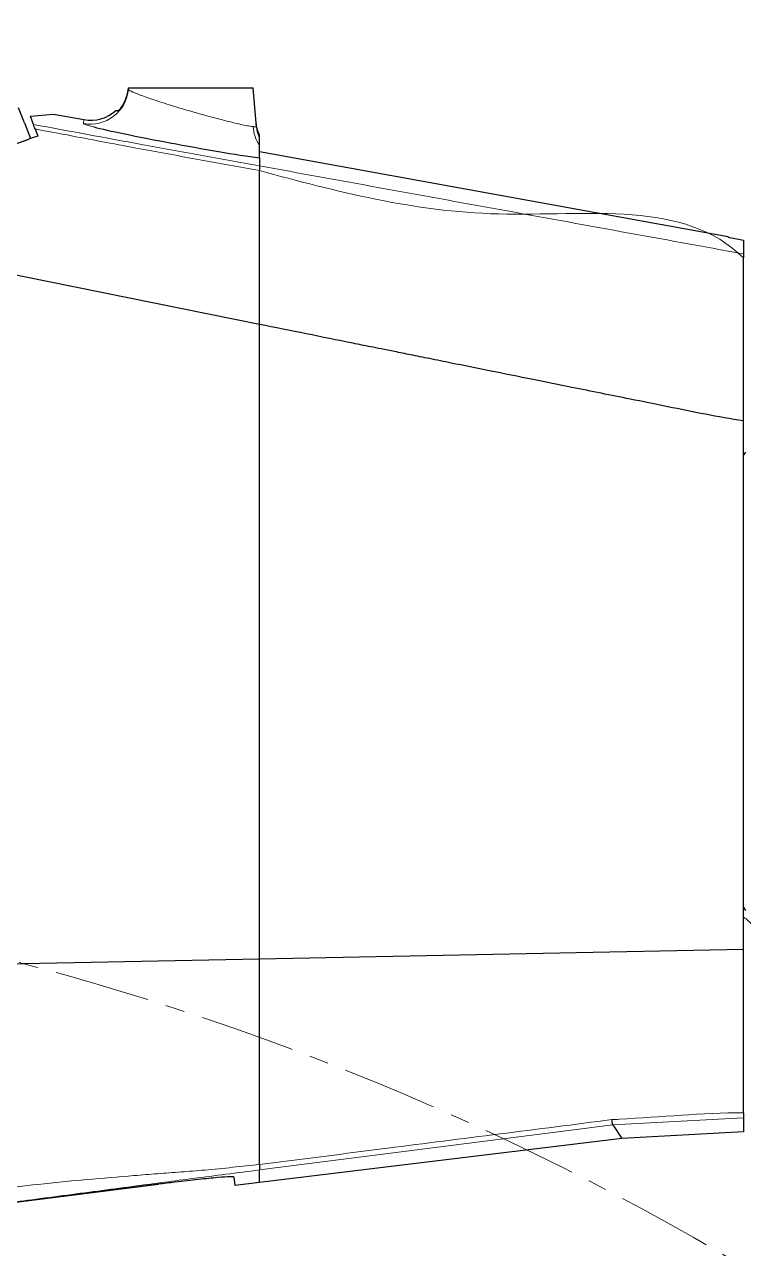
# Model space of a CAD drawing. Header units: millimetres. Extents: x 0 to 8400, y 0 to 5940.
# Drawn here: x 2463.2 to 2558.9, y 4551.6 to 4714.5 of the extents above; entities that cross this region are included whole.
import ezdxf

# ---------------------------------------------------------------- set-up
doc = ezdxf.new("R2010")
doc.units = ezdxf.units.MM
doc.linetypes.add('CENTERX2', pattern=[20.32, 12.7, -2.54, 2.54, -2.54])

msp = doc.modelspace()

# ---------------------------------------------------------------- linework, layer by layer
at = {"color": 7, "linetype": 'Continuous', "lineweight": 30}
for p, q in [((2477.025, 4705.818), (2477.044, 4706.036)), ((2477.044, 4706.036), (2493.622, 4706.036)), ((2494.078, 4700.825), (2493.622, 4706.036)), ((2463.21, 4701.344), (2462.429, 4703.379)), ((2463.993, 4702.272), (2467.08, 4702.534)), ((2467.08, 4702.534), (2471.114, 4701.8)), ((2475.382, 4702.994), (2475.716, 4702.994)), ((2463.21, 4701.345), (2464.011, 4699.259)), ((2464.403, 4701.145), (2463.993, 4702.272)), ((2464.62, 4700.548), (2464.964, 4699.606)), ((2494.459, 4697.556), (2556.817, 4686.218)), ((2494.459, 4696.688), (2494.459, 4695.637)), ((2494.459, 4696.511), (2494.459, 4695.637)), ((2556.817, 4686.134), (2556.817, 4686.218)), ((2556.817, 4686.134), (2558.845, 4685.763)), ((2558.845, 4685.763), (2558.845, 4683.933)), ((2494.459, 4674.546), (2459.635, 4681.567)), ((2494.459, 4590.127), (2494.459, 4674.546)), ((2558.845, 4591.39), (2558.845, 4661.692)), ((2558.845, 4657.113), (2559.149, 4657.558)), ((2559.149, 4596.551), (2558.845, 4597.045)), ((2460.812, 4589.467), (2494.459, 4590.121)), ((2494.459, 4590.127), (2558.845, 4591.39)), ((2558.845, 4568.981), (2558.845, 4567.096)), ((2541.457, 4568.036), (2542.692, 4566.216)), ((2542.692, 4566.216), (2494.459, 4560.354)), ((2558.845, 4567.096), (2542.69, 4566.215)), ((2491.255, 4559.964), (2491.117, 4561.087)), ((2494.459, 4560.354), (2494.459, 4562.026)), ((2494.459, 4560.354), (2494.459, 4562.025)), ((2445.078, 4555.577), (2481.019, 4560.127)), ((2481.019, 4560.127), (2445.08, 4555.577)), ((2494.459, 4560.354), (2491.255, 4559.964))]:
    msp.add_line(p, q, dxfattribs=at)
at = {"color": 8, "linetype": 'Continuous', "lineweight": 15}
for p, q in [((2471.068, 4701.275), (2471.114, 4701.8)), ((2558.845, 4568.981), (2541.457, 4568.036))]:
    msp.add_line(p, q, dxfattribs=at)
at = {"color": 8, "linetype": 'Continuous', "lineweight": 15, "flags": 128}
msp.add_lwpolyline([(2541.457, 4568.036), (2511.605, 4564.218), (2494.459, 4562.026)], dxfattribs=at)
at = {"color": 7, "linetype": 'Continuous', "lineweight": 15}
msp.add_arc((2367.65, 4229.008), 713.179, 314.966774, 189.876122, dxfattribs=at)
at = {"color": 8, "linetype": 'Continuous', "lineweight": 15}
for centre, radius, start, end in [((2471.976, 4706.262), 5.069, 259.68369, 354.97995), ((2498.813, 4701.234), 5.207, 184.15741, 213.25516), ((2499.123, 4701.267), 5.064, 185.00068, 202.92435), ((2557.207, 4592.801), 3.303, 29.80238, 60.2794)]:
    msp.add_arc(centre, radius, start, end, dxfattribs=at)
at = {"color": 7, "linetype": 'CENTERX2', "lineweight": 0}
msp.add_arc((2367.714, 4228.587), 373.23, 13.29144, 248.81856, dxfattribs=at)
at = {"color": 7, "linetype": 'Continuous', "lineweight": 30}
for centre, major_axis, ratio, start_param, end_param in [((2471.986, 4706.389), (5.066, -0.213), 0.9667069, 6.1503264, 6.2395254), ((2471.988, 4706.419), (-0.442, -5.054), 0.9993856, 1.0204422, 1.4815973), ((2472.021, 4706.791), (-0.442, -5.054), 0.9993856, 6.1906548, 7.0953709), ((2484.643, 4698.805), (13.574, -2.471), 0.0343519, 3.6009172, 5.5269456)]:
    msp.add_ellipse(centre, major_axis=major_axis, ratio=ratio, start_param=start_param, end_param=end_param, dxfattribs=at)
at = {"color": 8, "linetype": 'Continuous', "lineweight": 15}
msp.add_ellipse((2484.643, 4698.805), major_axis=(13.574, -2.471), ratio=0.0343519, start_param=3.1447898, end_param=3.6009172, dxfattribs=at)
for points, knots in [([(2477.025, 4705.818), (2477.097, 4705.748), (2477.246, 4705.601), (2478.512, 4705.087), (2480.512, 4704.386), (2483.143, 4703.548), (2486.117, 4702.67), (2489.067, 4701.864), (2491.567, 4701.244), (2493.003, 4700.943), (2493.487, 4700.875), (2493.62, 4700.856)], [0, 0, 0, 0, 0.1047818, 0.2183734, 0.33583, 0.4581257, 0.5841276, 0.7109382, 0.8351498, 0.9546226, 1, 1, 1, 1]), ([(2464.403, 4701.145), (2469.192, 4700.261), (2476.583, 4698.895), (2486.614, 4697.061), (2491.843, 4696.112), (2494.459, 4695.637)], [0, 0, 0, 0, 0.4789709, 0.7392742, 1, 1, 1, 1]), ([(2493.62, 4700.856), (2493.67, 4700.849), (2493.962, 4700.806), (2494.025, 4700.817), (2494.078, 4700.825)], [0, 0, 0, 0, 0.1725917, 1, 1, 1, 1]), ([(2494.459, 4695.012), (2491.817, 4695.493), (2486.531, 4696.454), (2478.191, 4697.974), (2470.904, 4699.364), (2466.241, 4700.243), (2464.62, 4700.548)], [0, 0, 0, 0, 0.265126, 0.53036394, 0.83683245, 1, 1, 1, 1]), ([(2494.459, 4695.637), (2505.107, 4693.701), (2526.568, 4689.797), (2548.031, 4685.898), (2558.845, 4683.933)], [0, 0, 0, 0, 0.4961289, 1, 1, 1, 1]), ([(2558.845, 4683.386), (2558.845, 4683.386), (2551.05, 4691.182), (2525.25, 4686.742), (2504.647, 4692.275), (2494.459, 4695.012)], [0, 0, 0, 0, 0.0000013, 0.5054965, 1, 1, 1, 1]), ([(2541.351, 4568.724), (2541.688, 4568.741), (2547.52, 4569.043), (2553.344, 4569.637), (2558.845, 4569.637), (2558.845, 4569.637)], [0, 0, 0, 0, 0.05787924, 0.99999655, 1, 1, 1, 1]), ([(2494.459, 4562.742), (2500.137, 4563.469), (2515.767, 4565.468), (2531.399, 4567.455), (2541.351, 4568.721)], [0, 0, 0, 0, 0.3633068, 1, 1, 1, 1]), ([(2459.472, 4559.438), (2461.313, 4559.669), (2465.311, 4560.17), (2471.416, 4560.763), (2476.722, 4561.193), (2480.897, 4561.535), (2484.046, 4561.749), (2487.384, 4562.025), (2490.854, 4562.368), (2493.274, 4562.633), (2494.459, 4562.763)], [0, 0, 0, 0, 0.1588807, 0.3449926, 0.524398, 0.6135773, 0.7032892, 0.7927817, 0.8985802, 1, 1, 1, 1]), ([(2494.459, 4562.025), (2492.977, 4561.835), (2490.052, 4561.459), (2485.86, 4560.917), (2481.863, 4560.402), (2477.846, 4559.867), (2473.527, 4559.298), (2468.887, 4558.687), (2464.383, 4558.096), (2461.416, 4557.709), (2460.039, 4557.53)], [0, 0, 0, 0, 0.1281429, 0.2529941, 0.3633713, 0.4736112, 0.6064905, 0.7415159, 0.8800244, 1, 1, 1, 1])]:
    msp.add_open_spline(points, degree=3, knots=knots, dxfattribs=at)
at = {"color": 7, "linetype": 'Continuous', "lineweight": 30}
for points, knots in [([(2476.062, 4703.4), (2476.02, 4703.345), (2475.935, 4703.234), (2475.825, 4703.106), (2475.753, 4703.029), (2475.722, 4702.998), (2475.718, 4702.995), (2475.716, 4702.994)], [0, 0, 0, 0, 0.2802804, 0.57179229, 0.76019937, 0.91357902, 1, 1, 1, 1]), ([(2464.62, 4700.548), (2464.581, 4700.657), (2464.501, 4700.876), (2464.422, 4701.093), (2464.409, 4701.129), (2464.403, 4701.145)], [0, 0, 0, 0, 0.3537015, 0.709072, 1, 1, 1, 1]), ([(2494.459, 4699.737), (2494.347, 4700.024), (2494.146, 4700.539), (2494.055, 4701.104), (2494.031, 4701.364), (2494.03, 4701.381)], [0, 0, 0, 0, 0.54003066, 0.96892791, 1, 1, 1, 1]), ([(2464.964, 4699.606), (2463.132, 4698.939), (2459.471, 4697.606), (2452.067, 4694.911), (2437.505, 4689.611), (2424.772, 4684.977), (2415.767, 4681.699)], [0, 0, 0, 0, 0.1130235, 0.2260092, 0.4526503, 1, 1, 1, 1]), ([(2464.011, 4699.259), (2460.37, 4697.933), (2450.57, 4694.366), (2434.536, 4688.531), (2422.183, 4684.035), (2416.051, 4681.803)], [0, 0, 0, 0, 0.2294325, 0.6175477, 1, 1, 1, 1]), ([(2494.459, 4699.294), (2494.459, 4699.312), (2494.459, 4699.334), (2494.459, 4699.371), (2494.459, 4699.448), (2494.459, 4699.574), (2494.459, 4699.685), (2494.459, 4699.737)], [0, 0, 0, 0, 0.1232043, 0.1482666, 0.2485156, 0.6495119, 1, 1, 1, 1]), ([(2494.459, 4698.378), (2494.459, 4698.601), (2494.459, 4699.052), (2494.459, 4699.213), (2494.459, 4699.294)], [0, 0, 0, 0, 0.4941971, 1, 1, 1, 1]), ([(2494.459, 4696.688), (2494.459, 4696.748), (2494.459, 4696.871), (2494.459, 4697.493), (2494.459, 4698.068), (2494.459, 4698.378)], [0, 0, 0, 0, 0.3095635, 0.6271551, 1, 1, 1, 1]), ([(2494.459, 4695.637), (2494.459, 4695.622), (2494.459, 4695.591), (2494.459, 4695.407), (2494.459, 4695.197), (2494.459, 4695.054), (2494.459, 4695.012)], [0, 0, 0, 0, 0.2929953, 0.5859059, 0.8811018, 1, 1, 1, 1]), ([(2494.459, 4695.637), (2494.459, 4695.622), (2494.459, 4695.592), (2494.459, 4695.408), (2494.459, 4695.198), (2494.459, 4695.054), (2494.459, 4695.012)], [0, 0, 0, 0, 0.2927375, 0.5854036, 0.8803514, 1, 1, 1, 1]), ([(2494.459, 4674.546), (2494.459, 4675.161), (2494.459, 4678.496), (2494.459, 4683.616), (2494.459, 4689.873), (2494.459, 4693.294), (2494.459, 4695.012)], [0, 0, 0, 0, 0.08842768, 0.47890651, 0.73818791, 1, 1, 1, 1]), ([(2494.459, 4674.546), (2494.459, 4678.014), (2494.459, 4683.219), (2494.459, 4690.069), (2494.459, 4693.359), (2494.459, 4695.012)], [0, 0, 0, 0, 0.49851109, 0.74810416, 1, 1, 1, 1]), ([(2558.845, 4683.933), (2558.845, 4683.918), (2558.845, 4683.887), (2558.845, 4683.703), (2558.845, 4683.515), (2558.845, 4683.401), (2558.845, 4683.386)], [0, 0, 0, 0, 0.3165797, 0.6330403, 0.9519957, 1, 1, 1, 1]), ([(2558.845, 4661.692), (2558.845, 4664.112), (2558.845, 4668.761), (2558.845, 4674.432), (2558.845, 4678.536), (2558.845, 4681.166), (2558.845, 4682.69), (2558.845, 4683.386)], [0, 0, 0, 0, 0.3299064, 0.6339055, 0.774105, 0.8969066, 1, 1, 1, 1]), ([(2558.845, 4661.692), (2557.158, 4661.977), (2553.795, 4662.543), (2548.787, 4663.6), (2544.166, 4664.521), (2539.914, 4665.381), (2535.617, 4666.247), (2530.649, 4667.249), (2525.297, 4668.328), (2520.699, 4669.255), (2517.21, 4669.959), (2514.687, 4670.467), (2512.539, 4670.9), (2510.766, 4671.258), (2508.934, 4671.627), (2503.54, 4672.715), (2498.612, 4673.708), (2494.459, 4674.546)], [0, 0, 0, 0, 0.0781793, 0.1557994, 0.2338408, 0.2934448, 0.3540151, 0.434133, 0.5250301, 0.6034501, 0.648459, 0.6876511, 0.721026, 0.7485842, 0.7703254, 0.8064039, 1, 1, 1, 1]), ([(2494.459, 4562.764), (2494.459, 4563.102), (2494.459, 4566.054), (2494.459, 4571.632), (2494.459, 4578.687), (2494.459, 4584.865), (2494.459, 4588.369), (2494.459, 4590.121)], [0, 0, 0, 0, 0.0379669, 0.3310467, 0.6242816, 0.8121613, 1, 1, 1, 1]), ([(2494.459, 4562.742), (2494.459, 4563.59), (2494.459, 4568.108), (2494.459, 4574.885), (2494.459, 4583.208), (2494.459, 4587.811), (2494.459, 4590.121)], [0, 0, 0, 0, 0.0950033, 0.5066148, 0.752456, 1, 1, 1, 1]), ([(2558.845, 4569.637), (2558.845, 4570.455), (2558.845, 4572.259), (2558.845, 4575.357), (2558.845, 4578.809), (2558.845, 4582.628), (2558.845, 4586.796), (2558.845, 4589.786), (2558.845, 4591.39)], [0, 0, 0, 0, 0.1174366, 0.259053, 0.4316408, 0.5934088, 0.7817758, 1, 1, 1, 1]), ([(2558.845, 4569.637), (2558.845, 4569.534), (2558.845, 4569.328), (2558.845, 4569.107), (2558.845, 4568.999), (2558.845, 4568.985), (2558.845, 4568.981)], [0, 0, 0, 0, 0.2872052, 0.5744144, 0.8613094, 1, 1, 1, 1]), ([(2541.457, 4568.036), (2541.453, 4568.049), (2541.446, 4568.073), (2541.421, 4568.224), (2541.389, 4568.44), (2541.364, 4568.627), (2541.351, 4568.721)], [0, 0, 0, 0, 0.2499949, 0.499988, 0.7499987, 1, 1, 1, 1]), ([(2494.459, 4562.763), (2494.459, 4562.653), (2494.459, 4562.433), (2494.459, 4562.187), (2494.459, 4562.051), (2494.459, 4562.032), (2494.459, 4562.025)], [0, 0, 0, 0, 0.2745324, 0.5490872, 0.8229038, 1, 1, 1, 1]), ([(2494.459, 4562.742), (2494.459, 4562.635), (2494.459, 4562.421), (2494.459, 4562.183), (2494.459, 4562.051), (2494.459, 4562.033), (2494.459, 4562.026)], [0, 0, 0, 0, 0.2750594, 0.5501877, 0.823963, 1, 1, 1, 1]), ([(2491.117, 4561.087), (2491.002, 4561.108), (2490.771, 4561.151), (2489.023, 4561.026), (2486.461, 4560.773), (2483.628, 4560.452), (2481.76, 4560.219), (2481.019, 4560.127)], [0, 0, 0, 0, 0.2148136, 0.4296294, 0.6443837, 0.8590316, 1, 1, 1, 1])]:
    msp.add_open_spline(points, degree=3, knots=knots, dxfattribs=at)

doc.saveas('drawing.dxf')
